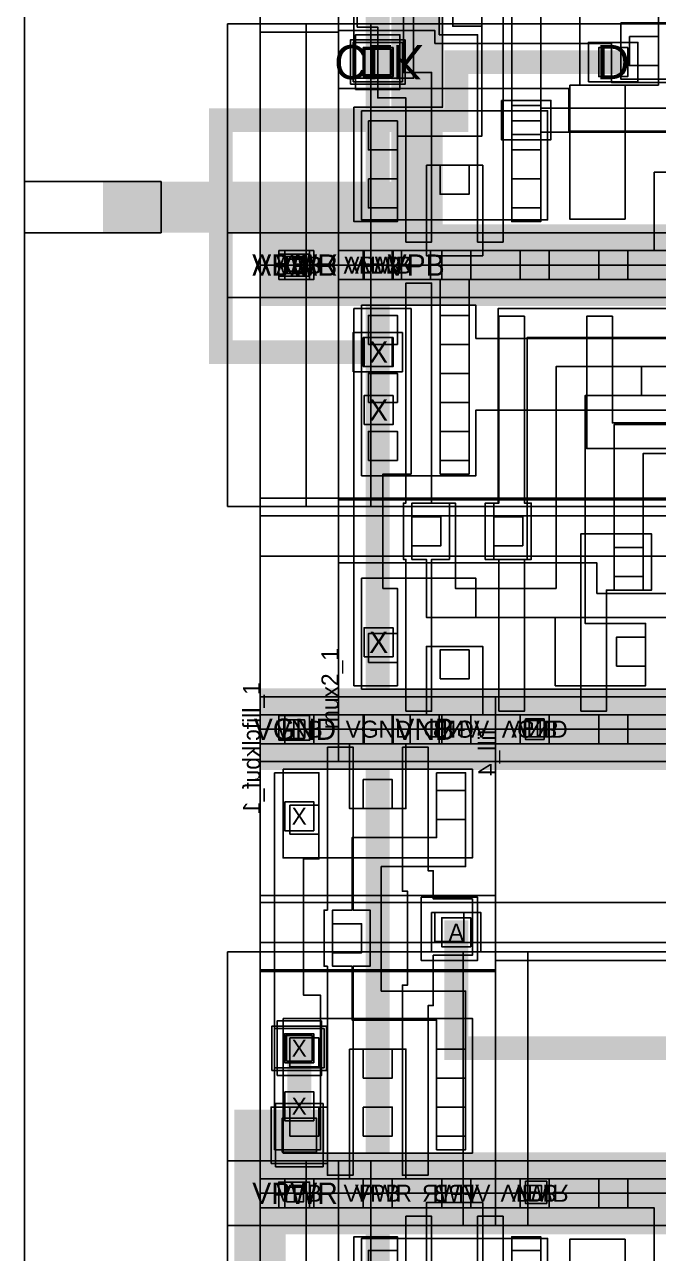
# Model space of a CAD drawing. Extents: x 0 to 50.5, y 0 to 99.5.
# Drawn here: x 0 to 3.71, y 54.05 to 61.25 of the extents above; entities that cross this region are included whole.
import ezdxf
from ezdxf.enums import TextEntityAlignment as Align

# ---------------------------------------------------------------- set-up
doc = ezdxf.new("R2010")
doc.units = 0
for name, color, linetype in [('L122D16', 13, 'CONTINUOUS'), ('L235D4', 32, 'CONTINUOUS'), ('L236D0', 12, 'CONTINUOUS'), ('L64D16', 14, 'CONTINUOUS'), ('L64D20', 26, 'CONTINUOUS'), ('L64D5', 19, 'CONTINUOUS'), ('L64D59', 18, 'CONTINUOUS'), ('L65D20', 22, 'CONTINUOUS'), ('L66D20', 16, 'CONTINUOUS'), ('L66D44', 21, 'CONTINUOUS'), ('L67D16', 29, 'CONTINUOUS'), ('L67D20', 8, 'CONTINUOUS'), ('L67D44', 9, 'CONTINUOUS'), ('L67D5', 17, 'CONTINUOUS'), ('L68D16', 15, 'CONTINUOUS'), ('L68D20', 6, 'CONTINUOUS'), ('L68D44', 7, 'CONTINUOUS'), ('L68D5', 20, 'CONTINUOUS'), ('L69D20', 4, 'CONTINUOUS'), ('L69D44', 5, 'CONTINUOUS'), ('L70D16', 33, 'CONTINUOUS'), ('L70D20', 2, 'CONTINUOUS'), ('L78D44', 24, 'CONTINUOUS'), ('L81D4', 28, 'CONTINUOUS'), ('L83D44', 30, 'CONTINUOUS'), ('L93D44', 25, 'CONTINUOUS'), ('L94D20', 27, 'CONTINUOUS'), ('L95D20', 23, 'CONTINUOUS')]:
    doc.layers.add(name, color=color, linetype=linetype)

# ---------------------------------------------------------------- blocks, each defined once
blk = doc.blocks.new('VIA_L1M1_PR_MR')
at = {"layer": 'L67D20'}
blk.add_lwpolyline([(-0.085, -0.085), (-0.085, 0.085), (0.085, 0.085), (0.085, -0.085)], close=True, dxfattribs=at)
at = {"layer": 'L67D44'}
blk.add_lwpolyline([(-0.085, -0.085), (-0.085, 0.085), (0.085, 0.085), (0.085, -0.085)], close=True, dxfattribs=at)
at = {"layer": 'L68D20'}
blk.add_lwpolyline([(-0.145, -0.115), (-0.145, 0.115), (0.145, 0.115), (0.145, -0.115)], close=True, dxfattribs=at)
blk = doc.blocks.new('VIA_M1M2_PR')
at = {"layer": 'L68D20'}
blk.add_lwpolyline([(-0.16, -0.13), (-0.16, 0.13), (0.16, 0.13), (0.16, -0.13)], close=True, dxfattribs=at)
at = {"layer": 'L68D44'}
blk.add_lwpolyline([(-0.075, -0.075), (-0.075, 0.075), (0.075, 0.075), (0.075, -0.075)], close=True, dxfattribs=at)
at = {"layer": 'L69D20'}
blk.add_lwpolyline([(-0.13, -0.16), (-0.13, 0.16), (0.13, 0.16), (0.13, -0.16)], close=True, dxfattribs=at)
blk = doc.blocks.new('VIA_M2M3_PR')
at = {"layer": 'L69D20'}
blk.add_lwpolyline([(-0.14, -0.185), (-0.14, 0.185), (0.14, 0.185), (0.14, -0.185)], close=True, dxfattribs=at)
at = {"layer": 'L69D44'}
blk.add_lwpolyline([(-0.1, -0.1), (-0.1, 0.1), (0.1, 0.1), (0.1, -0.1)], close=True, dxfattribs=at)
at = {"layer": 'L70D20'}
blk.add_lwpolyline([(-0.165, -0.165), (-0.165, 0.165), (0.165, 0.165), (0.165, -0.165)], close=True, dxfattribs=at)
blk = doc.blocks.new('sky130_fd_sc_hd__fill_4')
at = {"layer": 'L122D16'}
blk.add_lwpolyline([(0.175, -0.06), (0.175, 0.06), (0.285, 0.06), (0.285, -0.06)], close=True, dxfattribs=at)
at = {"layer": 'L64D16'}
blk.add_lwpolyline([(0.175, 2.65), (0.175, 2.78), (0.3, 2.78), (0.3, 2.65)], close=True, dxfattribs=at)
at = {"layer": 'L64D20'}
blk.add_lwpolyline([(-0.19, 1.305), (-0.19, 2.91), (2.03, 2.91), (2.03, 1.305)], close=True, dxfattribs=at)
at = {"layer": 'L67D20', "const_width": 0.17}
for points in [[(0, 2.72), (1.84, 2.72)], [(0, 0), (1.84, 0)]]:
    blk.add_lwpolyline(points, dxfattribs=at)
at = {"layer": 'L67D44'}
for points in [[(0.145, 2.635), (0.145, 2.805), (0.315, 2.805), (0.315, 2.635)], [(0.605, 2.635), (0.605, 2.805), (0.775, 2.805), (0.775, 2.635)], [(1.065, 2.635), (1.065, 2.805), (1.235, 2.805), (1.235, 2.635)], [(1.525, 2.635), (1.525, 2.805), (1.695, 2.805), (1.695, 2.635)], [(0.145, -0.085), (0.145, 0.085), (0.315, 0.085), (0.315, -0.085)], [(0.605, -0.085), (0.605, 0.085), (0.775, 0.085), (0.775, -0.085)], [(1.065, -0.085), (1.065, 0.085), (1.235, 0.085), (1.235, -0.085)], [(1.525, -0.085), (1.525, 0.085), (1.695, 0.085), (1.695, -0.085)]]:
    blk.add_lwpolyline(points, close=True, dxfattribs=at)
at = {"layer": 'L68D16'}
for points in [[(0.17, 2.675), (0.17, 2.76), (0.27, 2.76), (0.27, 2.675)], [(0.17, -0.05), (0.17, 0.045), (0.285, 0.045), (0.285, -0.05)]]:
    blk.add_lwpolyline(points, close=True, dxfattribs=at)
at = {"layer": 'L68D20', "const_width": 0.48}
for points in [[(0, 2.72), (1.84, 2.72)], [(0, 0), (1.84, 0)]]:
    blk.add_lwpolyline(points, dxfattribs=at)
at = {"layer": 'L78D44'}
blk.add_lwpolyline([(0, 1.25), (0, 2.72), (1.84, 2.72), (1.84, 1.25)], close=True, dxfattribs=at)
at = {"layer": 'L81D4'}
blk.add_lwpolyline([(0, 0), (0, 2.72), (1.84, 2.72), (1.84, 0)], close=True, dxfattribs=at)
at = {"layer": 'L93D44'}
blk.add_lwpolyline([(0, -0.19), (0, 1.015), (1.84, 1.015), (1.84, -0.19)], close=True, dxfattribs=at)
at = {"layer": 'L94D20'}
blk.add_lwpolyline([(0, 1.355), (0, 2.91), (1.84, 2.91), (1.84, 1.355)], close=True, dxfattribs=at)
at = {"layer": 'L64D5'}
blk.add_text('VPB', height=0.1, dxfattribs=at).set_placement((0.23, 2.72), align=Align.MIDDLE_CENTER)
at = {"layer": 'L64D59'}
blk.add_text('VNB', height=0.1, dxfattribs=at).set_placement((0.23, 0), align=Align.MIDDLE_CENTER)
at = {"layer": 'L68D5'}
for s, p in [('VPWR', (0.23, 2.72)), ('VGND', (0.23, 0))]:
    blk.add_text(s, height=0.1, dxfattribs=at).set_placement(p, align=Align.MIDDLE_CENTER)
at = {"layer": 'L83D44'}
blk.add_text('fill_4', height=0.1, rotation=90, dxfattribs=at).set_placement((0, 0))
blk = doc.blocks.new('sky130_fd_sc_hd__fill_1')
at = {"layer": 'L122D16'}
blk.add_lwpolyline([(0.14, -0.055), (0.14, 0.055), (0.26, 0.055), (0.26, -0.055)], close=True, dxfattribs=at)
at = {"layer": 'L64D16'}
blk.add_lwpolyline([(0.155, 2.67), (0.155, 2.755), (0.255, 2.755), (0.255, 2.67)], close=True, dxfattribs=at)
at = {"layer": 'L64D20'}
blk.add_lwpolyline([(-0.19, 1.305), (-0.19, 2.91), (0.65, 2.91), (0.65, 1.305)], close=True, dxfattribs=at)
at = {"layer": 'L67D20', "const_width": 0.17}
for points in [[(0, 2.72), (0.46, 2.72)], [(0, 0), (0.46, 0)]]:
    blk.add_lwpolyline(points, dxfattribs=at)
at = {"layer": 'L67D44'}
for points in [[(0.145, 2.635), (0.145, 2.805), (0.315, 2.805), (0.315, 2.635)], [(0.145, -0.085), (0.145, 0.085), (0.315, 0.085), (0.315, -0.085)]]:
    blk.add_lwpolyline(points, close=True, dxfattribs=at)
at = {"layer": 'L68D16'}
for points in [[(0.11, 2.635), (0.11, 2.785), (0.29, 2.785), (0.29, 2.635)], [(0.11, -0.065), (0.11, 0.08), (0.29, 0.08), (0.29, -0.065)]]:
    blk.add_lwpolyline(points, close=True, dxfattribs=at)
at = {"layer": 'L68D20', "const_width": 0.48}
for points in [[(0, 2.72), (0.46, 2.72)], [(0, 0), (0.46, 0)]]:
    blk.add_lwpolyline(points, dxfattribs=at)
at = {"layer": 'L78D44'}
blk.add_lwpolyline([(0, 1.25), (0, 2.72), (0.46, 2.72), (0.46, 1.25)], close=True, dxfattribs=at)
at = {"layer": 'L81D4'}
blk.add_lwpolyline([(0, 0), (0, 2.72), (0.46, 2.72), (0.46, 0)], close=True, dxfattribs=at)
at = {"layer": 'L93D44'}
blk.add_lwpolyline([(0, -0.19), (0, 1.015), (0.46, 1.015), (0.46, -0.19)], close=True, dxfattribs=at)
at = {"layer": 'L94D20'}
blk.add_lwpolyline([(0, 1.355), (0, 2.91), (0.46, 2.91), (0.46, 1.355)], close=True, dxfattribs=at)
at = {"layer": 'L64D5'}
blk.add_text('VPB', height=0.1, dxfattribs=at).set_placement((0.23, 2.72), align=Align.MIDDLE_CENTER)
at = {"layer": 'L64D59'}
blk.add_text('VNB', height=0.1, dxfattribs=at).set_placement((0.23, 0), align=Align.MIDDLE_CENTER)
at = {"layer": 'L68D5'}
for s, p in [('VPWR', (0.205, 2.72)), ('VGND', (0.205, 0))]:
    blk.add_text(s, height=0.125, dxfattribs=at).set_placement(p, align=Align.MIDDLE_CENTER)
at = {"layer": 'L83D44'}
blk.add_text('fill_1', height=0.1, rotation=90, dxfattribs=at).set_placement((0, 0))
blk = doc.blocks.new('sky130_fd_sc_hd__mux2_1')
at = {"layer": 'L122D16'}
blk.add_lwpolyline([(0.42, -0.085), (0.42, 0.085), (0.59, 0.085), (0.59, -0.085)], close=True, dxfattribs=at)
at = {"layer": 'L236D0'}
blk.add_lwpolyline([(0, 0), (0, 2.72), (4.14, 2.72), (4.14, 0)], close=True, dxfattribs=at)
at = {"layer": 'L64D16'}
blk.add_lwpolyline([(0.37, 2.635), (0.37, 2.805), (0.54, 2.805), (0.54, 2.635)], close=True, dxfattribs=at)
at = {"layer": 'L64D20'}
blk.add_lwpolyline([(-0.19, 1.305), (-0.19, 2.91), (4.33, 2.91), (4.33, 1.305)], close=True, dxfattribs=at)
at = {"layer": 'L65D20'}
for points in [[(0.135, 1.485), (0.135, 2.485), (0.805, 2.485), (0.805, 2.29), (3.795, 2.29), (3.795, 1.87), (0.805, 1.87), (0.805, 1.485)], [(0.135, 0.235), (0.135, 0.885), (0.805, 0.885), (0.805, 0.655), (3.775, 0.655), (3.775, 0.235)]]:
    blk.add_lwpolyline(points, close=True, dxfattribs=at)
at = {"layer": 'L66D20'}
for points in [[(0.395, 0.105), (0.395, 0.995), (0.38, 0.995), (0.38, 1.325), (0.395, 1.325), (0.395, 2.615), (0.545, 2.615), (0.545, 1.325), (0.65, 1.325), (0.65, 0.995), (0.545, 0.995), (0.545, 0.105)], [(0.94, 0.105), (0.94, 0.995), (0.86, 0.995), (0.86, 1.325), (0.94, 1.325), (0.94, 2.42), (1.09, 2.42), (1.09, 1.325), (1.13, 1.325), (1.13, 0.995), (1.09, 0.995), (1.09, 0.105)], [(2.045, 0.105), (2.045, 1.645), (1.455, 1.645), (1.455, 2.42), (1.605, 2.42), (1.605, 1.795), (2.195, 1.795), (2.195, 1.145), (2.315, 1.145), (2.315, 0.815), (2.195, 0.815), (2.195, 0.105)], [(1.42, 0.105), (1.42, 1.145), (1.835, 1.145), (1.835, 0.815), (1.57, 0.815), (1.57, 0.105)]]:
    blk.add_lwpolyline(points, close=True, dxfattribs=at)
at = {"layer": 'L66D44'}
for points in [[(0.175, 2.255), (0.175, 2.425), (0.345, 2.425), (0.345, 2.255)], [(0.595, 2.255), (0.595, 2.425), (0.765, 2.425), (0.765, 2.255)], [(1.775, 1.955), (1.775, 2.125), (1.945, 2.125), (1.945, 1.955)], [(0.175, 1.915), (0.175, 2.085), (0.345, 2.085), (0.345, 1.915)], [(0.595, 1.915), (0.595, 2.085), (0.765, 2.085), (0.765, 1.915)], [(0.175, 1.575), (0.175, 1.745), (0.345, 1.745), (0.345, 1.575)], [(0.595, 1.575), (0.595, 1.745), (0.765, 1.745), (0.765, 1.575)], [(0.43, 1.075), (0.43, 1.245), (0.6, 1.245), (0.6, 1.075)], [(0.91, 1.075), (0.91, 1.245), (1.08, 1.245), (1.08, 1.075)], [(1.615, 0.895), (1.615, 1.065), (1.785, 1.065), (1.785, 0.895)], [(0.175, 0.39), (0.175, 0.56), (0.345, 0.56), (0.345, 0.39)], [(1.63, 0.37), (1.63, 0.54), (1.8, 0.54), (1.8, 0.37)], [(0.595, 0.295), (0.595, 0.465), (0.765, 0.465), (0.765, 0.295)]]:
    blk.add_lwpolyline(points, close=True, dxfattribs=at)
at = {"layer": 'L67D16'}
for points in [[(0.15, 2.125), (0.15, 2.295), (0.32, 2.295), (0.32, 2.125)], [(0.15, 1.785), (0.15, 1.955), (0.32, 1.955), (0.32, 1.785)], [(0.15, 0.425), (0.15, 0.595), (0.32, 0.595), (0.32, 0.425)]]:
    blk.add_lwpolyline(points, close=True, dxfattribs=at)
at = {"layer": 'L67D20'}
for points in [[(0.595, 1.495), (0.595, 2.635), (0, 2.635), (0, 2.805), (4.14, 2.805), (4.14, 2.635), (3.305, 2.635), (3.305, 1.875), (3.135, 1.875), (3.135, 2.635), (0.765, 2.635), (0.765, 1.495)], [(0.09, 0.255), (0.09, 2.465), (0.425, 2.465), (0.425, 1.495), (0.26, 1.495), (0.26, 0.825), (0.345, 0.825), (0.345, 0.255)], [(0.91, 0.995), (0.91, 1.325), (0.935, 1.325), (0.935, 2.465), (2.965, 2.465), (2.965, 1.63), (3.545, 1.63), (3.545, 1.44), (2.795, 1.44), (2.795, 2.295), (1.105, 2.295), (1.105, 0.995)], [(1.27, 0.255), (1.27, 0.655), (0.515, 0.655), (0.515, 0.995), (0.43, 0.995), (0.43, 1.325), (0.685, 1.325), (0.685, 0.825), (1.275, 0.825), (1.275, 2.125), (2.4, 2.125), (2.4, 1.955), (1.445, 1.955), (1.445, 0.62), (1.8, 0.62), (1.8, 0.255)], [(2.435, 0.255), (2.435, 1.615), (1.785, 1.615), (1.785, 0.815), (1.615, 0.815), (1.615, 1.785), (2.625, 1.785), (2.625, 0.255)], [(0, -0.085), (0, 0.085), (0.515, 0.085), (0.515, 0.485), (0.845, 0.485), (0.845, 0.085), (2.805, 0.085), (2.805, 0.62), (3.315, 0.62), (3.315, 0.085), (4.14, 0.085), (4.14, -0.085)]]:
    blk.add_lwpolyline(points, close=True, dxfattribs=at)
at = {"layer": 'L67D44'}
for points in [[(0.145, 2.635), (0.145, 2.805), (0.315, 2.805), (0.315, 2.635)], [(0.605, 2.635), (0.605, 2.805), (0.775, 2.805), (0.775, 2.635)], [(1.065, 2.635), (1.065, 2.805), (1.235, 2.805), (1.235, 2.635)], [(1.525, 2.635), (1.525, 2.805), (1.695, 2.805), (1.695, 2.635)], [(0.145, -0.085), (0.145, 0.085), (0.315, 0.085), (0.315, -0.085)], [(0.605, -0.085), (0.605, 0.085), (0.775, 0.085), (0.775, -0.085)], [(1.065, -0.085), (1.065, 0.085), (1.235, 0.085), (1.235, -0.085)], [(1.525, -0.085), (1.525, 0.085), (1.695, 0.085), (1.695, -0.085)]]:
    blk.add_lwpolyline(points, close=True, dxfattribs=at)
at = {"layer": 'L68D16'}
for points in [[(0.15, 2.635), (0.15, 2.805), (0.32, 2.805), (0.32, 2.635)], [(0.15, -0.085), (0.15, 0.085), (0.32, 0.085), (0.32, -0.085)]]:
    blk.add_lwpolyline(points, close=True, dxfattribs=at)
at = {"layer": 'L68D20', "const_width": 0.48}
for points in [[(0, 2.72), (4.14, 2.72)], [(0, 0), (4.14, 0)]]:
    blk.add_lwpolyline(points, dxfattribs=at)
at = {"layer": 'L78D44'}
blk.add_lwpolyline([(0, 1.25), (0, 2.72), (4.14, 2.72), (4.14, 1.25)], close=True, dxfattribs=at)
at = {"layer": 'L81D4'}
blk.add_lwpolyline([(0, 0), (0, 2.72), (4.14, 2.72), (4.14, 0)], close=True, dxfattribs=at)
at = {"layer": 'L93D44'}
blk.add_lwpolyline([(0, -0.19), (0, 1.015), (4.14, 1.015), (4.14, -0.19)], close=True, dxfattribs=at)
at = {"layer": 'L94D20'}
blk.add_lwpolyline([(0, 1.355), (0, 2.91), (4.14, 2.91), (4.14, 1.355), (3.575, 1.355), (3.575, 1.74), (3.185, 1.74), (3.185, 1.355), (2.735, 1.355), (2.735, 1.74), (2.345, 1.74), (2.345, 1.355)], close=True, dxfattribs=at)
at = {"layer": 'L95D20'}
blk.add_lwpolyline([(1.515, 0.795), (1.515, 0.975), (0, 0.975), (0, 1.345), (2.355, 1.345), (2.355, 1.73), (2.725, 1.73), (2.725, 1.345), (3.195, 1.345), (3.195, 1.73), (3.565, 1.73), (3.565, 1.345), (4.14, 1.345), (4.14, 0.975), (3.175, 0.975), (3.175, 0.795), (2.805, 0.795), (2.805, 0.975), (2.365, 0.975), (2.365, 0.795)], close=True, dxfattribs=at)
at = {"layer": 'L64D5'}
blk.add_text('VPB', height=0.125, dxfattribs=at).set_placement((0.455, 2.72), align=Align.MIDDLE_CENTER)
at = {"layer": 'L64D59'}
blk.add_text('VNB', height=0.125, dxfattribs=at).set_placement((0.505, 0), align=Align.MIDDLE_CENTER)
at = {"layer": 'L67D5'}
for p in [(0.235, 2.21), (0.235, 1.87), (0.235, 0.51)]:
    blk.add_text('X', height=0.125, dxfattribs=at).set_placement(p, align=Align.MIDDLE_CENTER)
at = {"layer": 'L68D5'}
for s, p in [('VPWR', (0.235, 2.72)), ('VGND', (0.235, 0))]:
    blk.add_text(s, height=0.1, dxfattribs=at).set_placement(p, align=Align.MIDDLE_CENTER)
at = {"layer": 'L83D44'}
blk.add_text('mux2_1', height=0.1, rotation=90, dxfattribs=at).set_placement((0, 0))
blk = doc.blocks.new('sky130_fd_sc_hd__dfrtp_2')
at = {"layer": 'L236D0'}
blk.add_lwpolyline([(0, 0), (0, 2.72), (9.66, 2.72), (9.66, 0)], close=True, dxfattribs=at)
at = {"layer": 'L64D16'}
blk.add_lwpolyline([(0.145, 2.635), (0.145, 2.805), (0.315, 2.805), (0.315, 2.635)], close=True, dxfattribs=at)
at = {"layer": 'L64D20'}
blk.add_lwpolyline([(-0.19, 1.305), (-0.19, 2.91), (9.85, 2.91), (9.85, 1.305)], close=True, dxfattribs=at)
at = {"layer": 'L65D20'}
blk.add_lwpolyline([(0.135, 1.815), (0.135, 2.455), (1.225, 2.455), (1.225, 1.815)], close=True, dxfattribs=at)
at = {"layer": 'L66D20'}
for points in [[(0.395, 0.105), (0.395, 0.73), (0.23, 0.73), (0.23, 0.995), (0.11, 0.995), (0.11, 1.325), (0.23, 1.325), (0.23, 1.74), (0.395, 1.74), (0.395, 2.585), (0.545, 2.585), (0.545, 1.59), (0.38, 1.59), (0.38, 0.88), (0.545, 0.88), (0.545, 0.105)], [(0.815, 0.105), (0.815, 1.1), (0.59, 1.1), (0.59, 1.37), (0.815, 1.37), (0.815, 2.585), (0.965, 2.585), (0.965, 0.105)]]:
    blk.add_lwpolyline(points, close=True, dxfattribs=at)
at = {"layer": 'L66D44'}
for points in [[(0.175, 2.215), (0.175, 2.385), (0.345, 2.385), (0.345, 2.215)], [(1.015, 2.215), (1.015, 2.385), (1.185, 2.385), (1.185, 2.215)]]:
    blk.add_lwpolyline(points, close=True, dxfattribs=at)
at = {"layer": 'L67D20'}
for points in [[(1.85, 2.175), (1.85, 2.635), (0, 2.635), (0, 2.805), (9.2, 2.805), (9.2, 2.635), (2.1, 2.635), (2.1, 2.175)], [(0.515, 2.135), (0.515, 2.665), (0.845, 2.665), (0.845, 2.135)], [(0.09, 0.345), (0.09, 0.805), (0.61, 0.805), (0.61, 1.795), (0.09, 1.795), (0.09, 2.465), (0.345, 2.465), (0.345, 1.965), (0.84, 1.965), (0.84, 0.635), (0.345, 0.635), (0.345, 0.345)], [(1.015, 0.345), (1.015, 2.465), (1.185, 2.465), (1.185, 0.345)], [(1.355, 1.665), (1.355, 2.45), (1.68, 2.45), (1.68, 1.665)]]:
    blk.add_lwpolyline(points, close=True, dxfattribs=at)
at = {"layer": 'L67D44'}
for points in [[(0.145, 2.635), (0.145, 2.805), (0.315, 2.805), (0.315, 2.635)], [(0.605, 2.635), (0.605, 2.805), (0.775, 2.805), (0.775, 2.635)], [(1.065, 2.635), (1.065, 2.805), (1.235, 2.805), (1.235, 2.635)], [(1.525, 2.635), (1.525, 2.805), (1.695, 2.805), (1.695, 2.635)]]:
    blk.add_lwpolyline(points, close=True, dxfattribs=at)
at = {"layer": 'L68D16'}
blk.add_lwpolyline([(0.145, 2.635), (0.145, 2.805), (0.315, 2.805), (0.315, 2.635)], close=True, dxfattribs=at)
at = {"layer": 'L68D20', "const_width": 0.48}
blk.add_lwpolyline([(0, 2.72), (9.2, 2.72)], dxfattribs=at)
at = {"layer": 'L78D44'}
blk.add_lwpolyline([(0, 1.25), (0, 2.72), (9.2, 2.72), (9.2, 1.25)], close=True, dxfattribs=at)
at = {"layer": 'L81D4'}
blk.add_lwpolyline([(0, 0), (0, 2.72), (9.66, 2.72), (9.66, 0)], close=True, dxfattribs=at)
at = {"layer": 'L94D20'}
blk.add_lwpolyline([(8.155, 1.355), (8.155, 1.935), (5.825, 1.935), (5.825, 1.515), (4.885, 1.515), (4.885, 1.935), (1.35, 1.935), (1.35, 1.685), (0, 1.685), (0, 2.91), (9.66, 2.91), (9.66, 1.355)], close=True, dxfattribs=at)
at = {"layer": 'L64D5'}
blk.add_text('VPB', height=0.1, dxfattribs=at).set_placement((0.23, 2.72), align=Align.MIDDLE_CENTER)
at = {"layer": 'L68D5'}
blk.add_text('VPWR', height=0.1, dxfattribs=at).set_placement((0.23, 2.72), align=Align.MIDDLE_CENTER)
blk = doc.blocks.new('sky130_fd_sc_hd__dfrtp_1')
at = {"layer": 'L236D0'}
blk.add_lwpolyline([(0, 0), (0, 2.72), (9.2, 2.72), (9.2, 0)], close=True, dxfattribs=at)
at = {"layer": 'L64D16'}
blk.add_lwpolyline([(0.145, 2.635), (0.145, 2.805), (0.315, 2.805), (0.315, 2.635)], close=True, dxfattribs=at)
at = {"layer": 'L64D20'}
blk.add_lwpolyline([(-0.19, 1.305), (-0.19, 2.91), (9.39, 2.91), (9.39, 1.305)], close=True, dxfattribs=at)
at = {"layer": 'L65D20'}
blk.add_lwpolyline([(0.135, 1.815), (0.135, 2.455), (1.225, 2.455), (1.225, 1.815)], close=True, dxfattribs=at)
at = {"layer": 'L66D20'}
for points in [[(2.09, 0.105), (2.09, 1.3), (1.655, 1.3), (1.655, 1.63), (2.15, 1.63), (2.15, 2.615), (2.3, 2.615), (2.3, 1.48), (2.24, 1.48), (2.24, 0.105)], [(0.395, 0.105), (0.395, 0.73), (0.23, 0.73), (0.23, 0.995), (0.11, 0.995), (0.11, 1.325), (0.23, 1.325), (0.23, 1.74), (0.395, 1.74), (0.395, 2.585), (0.545, 2.585), (0.545, 1.59), (0.38, 1.59), (0.38, 0.88), (0.545, 0.88), (0.545, 0.105)], [(0.815, 0.105), (0.815, 1.1), (0.59, 1.1), (0.59, 1.37), (0.815, 1.37), (0.815, 2.585), (0.965, 2.585), (0.965, 0.105)]]:
    blk.add_lwpolyline(points, close=True, dxfattribs=at)
at = {"layer": 'L66D44'}
for points in [[(0.175, 2.215), (0.175, 2.385), (0.345, 2.385), (0.345, 2.215)], [(1.015, 2.215), (1.015, 2.385), (1.185, 2.385), (1.185, 2.215)], [(0.595, 2.135), (0.595, 2.305), (0.765, 2.305), (0.765, 2.135)], [(0.175, 1.875), (0.175, 2.045), (0.345, 2.045), (0.345, 1.875)], [(1.015, 1.875), (1.015, 2.045), (1.185, 2.045), (1.185, 1.875)], [(1.705, 1.38), (1.705, 1.55), (1.875, 1.55), (1.875, 1.38)], [(0.67, 1.15), (0.67, 1.32), (0.84, 1.32), (0.84, 1.15)]]:
    blk.add_lwpolyline(points, close=True, dxfattribs=at)
at = {"layer": 'L67D16'}
for points in [[(0.15, 1.445), (0.15, 1.615), (0.32, 1.615), (0.32, 1.445)], [(1.525, 1.445), (1.525, 1.615), (1.695, 1.615), (1.695, 1.445)]]:
    blk.add_lwpolyline(points, close=True, dxfattribs=at)
at = {"layer": 'L67D20'}
for points in [[(1.85, 2.175), (1.85, 2.635), (0, 2.635), (0, 2.805), (9.2, 2.805), (9.2, 2.635), (2.1, 2.635), (2.1, 2.175)], [(0.515, 2.135), (0.515, 2.665), (0.845, 2.665), (0.845, 2.135)], [(0.09, 0.345), (0.09, 0.805), (0.61, 0.805), (0.61, 1.795), (0.09, 1.795), (0.09, 2.465), (0.345, 2.465), (0.345, 1.965), (0.84, 1.965), (0.84, 0.635), (0.345, 0.635), (0.345, 0.345)], [(1.015, 0.345), (1.015, 2.465), (1.185, 2.465), (1.185, 0.345)], [(1.355, 1.665), (1.355, 2.45), (1.68, 2.45), (1.68, 1.665)], [(1.415, 0.615), (1.415, 1.665), (1.875, 1.665), (1.875, 0.615)], [(0.09, 0.975), (0.09, 1.625), (0.44, 1.625), (0.44, 0.975)]]:
    blk.add_lwpolyline(points, close=True, dxfattribs=at)
at = {"layer": 'L67D44'}
for points in [[(0.145, 2.635), (0.145, 2.805), (0.315, 2.805), (0.315, 2.635)], [(0.605, 2.635), (0.605, 2.805), (0.775, 2.805), (0.775, 2.635)], [(1.065, 2.635), (1.065, 2.805), (1.235, 2.805), (1.235, 2.635)], [(1.525, 2.635), (1.525, 2.805), (1.695, 2.805), (1.695, 2.635)], [(1.015, 1.785), (1.015, 1.955), (1.185, 1.955), (1.185, 1.785)]]:
    blk.add_lwpolyline(points, close=True, dxfattribs=at)
at = {"layer": 'L68D16'}
blk.add_lwpolyline([(0.145, 2.635), (0.145, 2.805), (0.315, 2.805), (0.315, 2.635)], close=True, dxfattribs=at)
at = {"layer": 'L68D20', "const_width": 0.48}
blk.add_lwpolyline([(0, 2.72), (9.2, 2.72)], dxfattribs=at)
at = {"layer": 'L68D20'}
for points in [[(0.955, 1.755), (0.955, 1.985), (1.245, 1.985), (1.245, 1.755)], [(2.845, 1.755), (2.845, 1.8), (1.185, 1.8), (1.185, 1.94), (2.845, 1.94), (2.845, 1.985), (3.135, 1.985), (3.135, 1.94), (6.075, 1.94), (6.075, 1.8), (3.135, 1.8), (3.135, 1.755)]]:
    blk.add_lwpolyline(points, close=True, dxfattribs=at)
at = {"layer": 'L78D44'}
blk.add_lwpolyline([(0, 1.25), (0, 2.72), (9.2, 2.72), (9.2, 1.25)], close=True, dxfattribs=at)
at = {"layer": 'L81D4'}
blk.add_lwpolyline([(0, 0), (0, 2.72), (9.2, 2.72), (9.2, 0)], close=True, dxfattribs=at)
at = {"layer": 'L94D20'}
blk.add_lwpolyline([(8.155, 1.355), (8.155, 1.935), (5.825, 1.935), (5.825, 1.515), (4.885, 1.515), (4.885, 1.935), (1.35, 1.935), (1.35, 1.685), (0, 1.685), (0, 2.91), (9.2, 2.91), (9.2, 1.355)], close=True, dxfattribs=at)
at = {"layer": 'L95D20'}
blk.add_lwpolyline([(0, 0.975), (0, 1.345), (0.565, 1.345), (0.565, 1.42), (1.6, 1.42), (1.6, 1.65), (2.51, 1.65)], dxfattribs=at)
at = {"layer": 'L64D5'}
blk.add_text('VPB', height=0.1, dxfattribs=at).set_placement((0.23, 2.72), align=Align.MIDDLE_CENTER)
at = {"layer": 'L67D5'}
for s, p in [('CLK', (0.235, 1.53)), ('D', (1.61, 1.53))]:
    blk.add_text(s, height=0.2, dxfattribs=at).set_placement(p, align=Align.MIDDLE_CENTER)
at = {"layer": 'L68D5'}
blk.add_text('VPWR', height=0.1, dxfattribs=at).set_placement((0.23, 2.72), align=Align.MIDDLE_CENTER)
blk = doc.blocks.new('sky130_fd_sc_hd__clkbuf_1')
at = {"layer": 'L122D16'}
blk.add_lwpolyline([(1.065, -0.085), (1.065, 0.085), (1.235, 0.085), (1.235, -0.085)], close=True, dxfattribs=at)
at = {"layer": 'L236D0'}
blk.add_lwpolyline([(0, 0), (0, 2.72), (1.38, 2.72), (1.38, 0)], close=True, dxfattribs=at)
at = {"layer": 'L64D16'}
blk.add_lwpolyline([(1.065, 2.635), (1.065, 2.805), (1.235, 2.805), (1.235, 2.635)], close=True, dxfattribs=at)
at = {"layer": 'L64D20'}
blk.add_lwpolyline([(-0.19, 1.305), (-0.19, 2.91), (1.57, 2.91), (1.57, 1.305)], close=True, dxfattribs=at)
at = {"layer": 'L65D20'}
for points in [[(0.135, 1.695), (0.135, 2.485), (1.245, 2.485), (1.245, 1.695)], [(0.135, 0.235), (0.135, 0.755), (1.245, 0.755), (1.245, 0.235)]]:
    blk.add_lwpolyline(points, close=True, dxfattribs=at)
at = {"layer": 'L66D20'}
for points in [[(0.395, 0.105), (0.395, 1.06), (0.375, 1.06), (0.375, 1.39), (0.395, 1.39), (0.395, 2.615), (0.545, 2.615), (0.545, 1.39), (0.645, 1.39), (0.645, 1.06), (0.545, 1.06), (0.545, 0.105)], [(0.835, 0.105), (0.835, 0.95), (0.865, 0.95), (0.865, 1.5), (0.835, 1.5), (0.835, 2.615), (0.985, 2.615), (0.985, 1.62), (1.015, 1.62), (1.015, 1.325), (1.245, 1.325), (1.245, 0.995), (1.015, 0.995), (1.015, 0.83), (0.985, 0.83), (0.985, 0.105)]]:
    blk.add_lwpolyline(points, close=True, dxfattribs=at)
at = {"layer": 'L66D44'}
for points in [[(0.175, 2.215), (0.175, 2.385), (0.345, 2.385), (0.345, 2.215)], [(0.605, 2.215), (0.605, 2.385), (0.775, 2.385), (0.775, 2.215)], [(1.035, 2.215), (1.035, 2.385), (1.205, 2.385), (1.205, 2.215)], [(0.605, 1.875), (0.605, 2.045), (0.775, 2.045), (0.775, 1.875)], [(1.035, 1.875), (1.035, 2.045), (1.205, 2.045), (1.205, 1.875)], [(0.175, 1.81), (0.175, 1.98), (0.345, 1.98), (0.345, 1.81)], [(0.425, 1.14), (0.425, 1.31), (0.595, 1.31), (0.595, 1.14)], [(1.025, 1.075), (1.025, 1.245), (1.195, 1.245), (1.195, 1.075)], [(0.175, 0.445), (0.175, 0.615), (0.345, 0.615), (0.345, 0.445)], [(1.035, 0.36), (1.035, 0.53), (1.205, 0.53), (1.205, 0.36)], [(0.605, 0.295), (0.605, 0.465), (0.775, 0.465), (0.775, 0.295)]]:
    blk.add_lwpolyline(points, close=True, dxfattribs=at)
at = {"layer": 'L67D16'}
for points in [[(0.145, 2.125), (0.145, 2.295), (0.315, 2.295), (0.315, 2.125)], [(0.145, 1.785), (0.145, 1.955), (0.315, 1.955), (0.315, 1.785)], [(1.065, 1.105), (1.065, 1.275), (1.235, 1.275), (1.235, 1.105)], [(0.145, 0.425), (0.145, 0.595), (0.315, 0.595), (0.315, 0.425)]]:
    blk.add_lwpolyline(points, close=True, dxfattribs=at)
at = {"layer": 'L67D20'}
for points in [[(0.525, 1.875), (0.525, 2.635), (0, 2.635), (0, 2.805), (1.38, 2.805), (1.38, 2.635), (0.855, 2.635), (0.855, 1.875)], [(0.085, 0.255), (0.085, 2.465), (0.355, 2.465), (0.355, 1.56), (0.255, 1.56), (0.255, 0.76), (0.345, 0.76), (0.345, 0.255)], [(1.035, 0.255), (1.035, 0.635), (0.54, 0.635), (0.54, 1.06), (0.425, 1.06), (0.425, 1.39), (0.54, 1.39), (0.54, 1.705), (1.035, 1.705), (1.035, 2.465), (1.205, 2.465), (1.205, 1.535), (0.71, 1.535), (0.71, 0.805), (1.205, 0.805), (1.205, 0.255)], [(0.945, 0.985), (0.945, 1.355), (1.275, 1.355), (1.275, 0.985)], [(0, -0.085), (0, 0.085), (0.525, 0.085), (0.525, 0.465), (0.855, 0.465), (0.855, 0.085), (1.38, 0.085), (1.38, -0.085)]]:
    blk.add_lwpolyline(points, close=True, dxfattribs=at)
at = {"layer": 'L67D44'}
for points in [[(0.145, 2.635), (0.145, 2.805), (0.315, 2.805), (0.315, 2.635)], [(0.605, 2.635), (0.605, 2.805), (0.775, 2.805), (0.775, 2.635)], [(1.065, 2.635), (1.065, 2.805), (1.235, 2.805), (1.235, 2.635)], [(0.145, -0.085), (0.145, 0.085), (0.315, 0.085), (0.315, -0.085)], [(0.605, -0.085), (0.605, 0.085), (0.775, 0.085), (0.775, -0.085)], [(1.065, -0.085), (1.065, 0.085), (1.235, 0.085), (1.235, -0.085)]]:
    blk.add_lwpolyline(points, close=True, dxfattribs=at)
at = {"layer": 'L68D16'}
for points in [[(1.065, 2.635), (1.065, 2.805), (1.235, 2.805), (1.235, 2.635)], [(1.065, -0.085), (1.065, 0.085), (1.235, 0.085), (1.235, -0.085)]]:
    blk.add_lwpolyline(points, close=True, dxfattribs=at)
at = {"layer": 'L68D20', "const_width": 0.48}
for points in [[(1.38, 2.72), (0, 2.72)], [(1.38, 0), (0, 0)]]:
    blk.add_lwpolyline(points, dxfattribs=at)
at = {"layer": 'L78D44'}
blk.add_lwpolyline([(0, 1.25), (0, 2.72), (1.38, 2.72), (1.38, 1.25)], close=True, dxfattribs=at)
at = {"layer": 'L81D4'}
blk.add_lwpolyline([(0, 0), (0, 2.72), (1.38, 2.72), (1.38, 0)], close=True, dxfattribs=at)
at = {"layer": 'L93D44'}
blk.add_lwpolyline([(0, -0.19), (0, 1.015), (1.38, 1.015), (1.38, -0.19)], close=True, dxfattribs=at)
at = {"layer": 'L94D20'}
blk.add_lwpolyline([(0, 1.42), (0, 2.91), (1.38, 2.91), (1.38, 1.42)], close=True, dxfattribs=at)
at = {"layer": 'L95D20'}
blk.add_lwpolyline([(0, 0.975), (0, 1.41), (1.38, 1.41), (1.38, 0.975)], close=True, dxfattribs=at)
at = {"layer": 'L64D5'}
blk.add_text('VPB', height=0.1, rotation=180, dxfattribs=at).set_placement((1.15, 2.72), align=Align.MIDDLE_CENTER)
at = {"layer": 'L64D59'}
blk.add_text('VNB', height=0.1, rotation=180, dxfattribs=at).set_placement((1.15, 0), align=Align.MIDDLE_CENTER)
at = {"layer": 'L67D5'}
for s, p in [('X', (0.23, 2.21)), ('X', (0.23, 1.87)), ('A', (1.15, 1.19)), ('X', (0.23, 0.51))]:
    blk.add_text(s, height=0.1, rotation=180, dxfattribs=at).set_placement(p, align=Align.MIDDLE_CENTER)
at = {"layer": 'L68D5'}
for s, p in [('VPWR', (1.15, 2.72)), ('VGND', (1.15, 0))]:
    blk.add_text(s, height=0.1, rotation=180, dxfattribs=at).set_placement(p, align=Align.MIDDLE_CENTER)
at = {"layer": 'L83D44'}
blk.add_text('clkbuf_1', height=0.1, rotation=90, dxfattribs=at).set_placement((0, 0))

msp = doc.modelspace()

# ---------------------------------------------------------------- linework, layer by layer
at = {"layer": 'L235D4'}
msp.add_lwpolyline([(0, 0), (0, 99.045), (50.525, 99.045), (50.525, 0)], close=True, dxfattribs=at)
at = {"layer": 'L68D20'}
for points, const_width in [([(2.53, 60.62), (2.53, 61.1)], 0.14), ([(2.46, 61.03), (3.52, 61.03)], 0.14), ([(1.15, 59.26), (1.15, 60.76)], 0.14), ([(1.08, 60.69), (2.6, 60.69)], 0.14), ([(1.38, 59.84), (49.22, 59.84)], 0.48), ([(1.08, 59.33), (2.14, 59.33)], 0.14), ([(1.38, 57.12), (49.22, 57.12)], 0.48), ([(2.53, 55.18), (2.53, 56)], 0.14), ([(2.46, 55.25), (3.98, 55.25)], 0.14), ([(1.38, 54.4), (49.22, 54.4)], 0.48)]:
    msp.add_lwpolyline(points, dxfattribs=dict(at, const_width=const_width))
at = {"layer": 'L69D20', "const_width": 0.14}
for points in [[(2.07, 53.14), (2.07, 66.54)], [(1.61, 54.67), (1.61, 55.32)]]:
    msp.add_lwpolyline(points, dxfattribs=at)
at = {"layer": 'L70D16'}
msp.add_lwpolyline([(0, 60.03), (0, 60.33), (0.8, 60.33), (0.8, 60.03)], close=True, dxfattribs=at)
at = {"layer": 'L70D20', "const_width": 0.3}
for points in [[(2.3, 60.03), (2.3, 61.69)], [(0.46, 60.18), (2.45, 60.18)], [(1.38, 53.23), (1.38, 54.89)], [(1.23, 54.74), (1.76, 54.74)]]:
    msp.add_lwpolyline(points, dxfattribs=at)

# ---------------------------------------------------------------- block references
at = {"yscale": -1}
for name, p in [('sky130_fd_sc_hd__fill_1', (1.38, 62.56)), ('sky130_fd_sc_hd__dfrtp_1', (1.84, 62.56)), ('sky130_fd_sc_hd__clkbuf_1', (1.38, 57.12)), ('sky130_fd_sc_hd__fill_4', (2.76, 57.12))]:
    msp.add_blockref(name, p, dxfattribs=at)
for name, p in [('VIA_M1M2_PR', (2.07, 61.03)), ('VIA_L1M1_PR_MR', (2.07, 61.03)), ('VIA_L1M1_PR_MR', (3.45, 61.03)), ('sky130_fd_sc_hd__fill_1', (1.38, 57.12)), ('sky130_fd_sc_hd__mux2_1', (1.84, 57.12)), ('VIA_L1M1_PR_MR', (2.07, 59.33)), ('VIA_L1M1_PR_MR', (2.53, 55.93)), ('VIA_M1M2_PR', (1.61, 55.25)), ('VIA_L1M1_PR_MR', (1.61, 55.25)), ('VIA_M2M3_PR', (1.61, 54.74)), ('sky130_fd_sc_hd__fill_1', (1.38, 51.68)), ('sky130_fd_sc_hd__dfrtp_2', (1.84, 51.68))]:
    msp.add_blockref(name, p)

doc.saveas('drawing.dxf')
